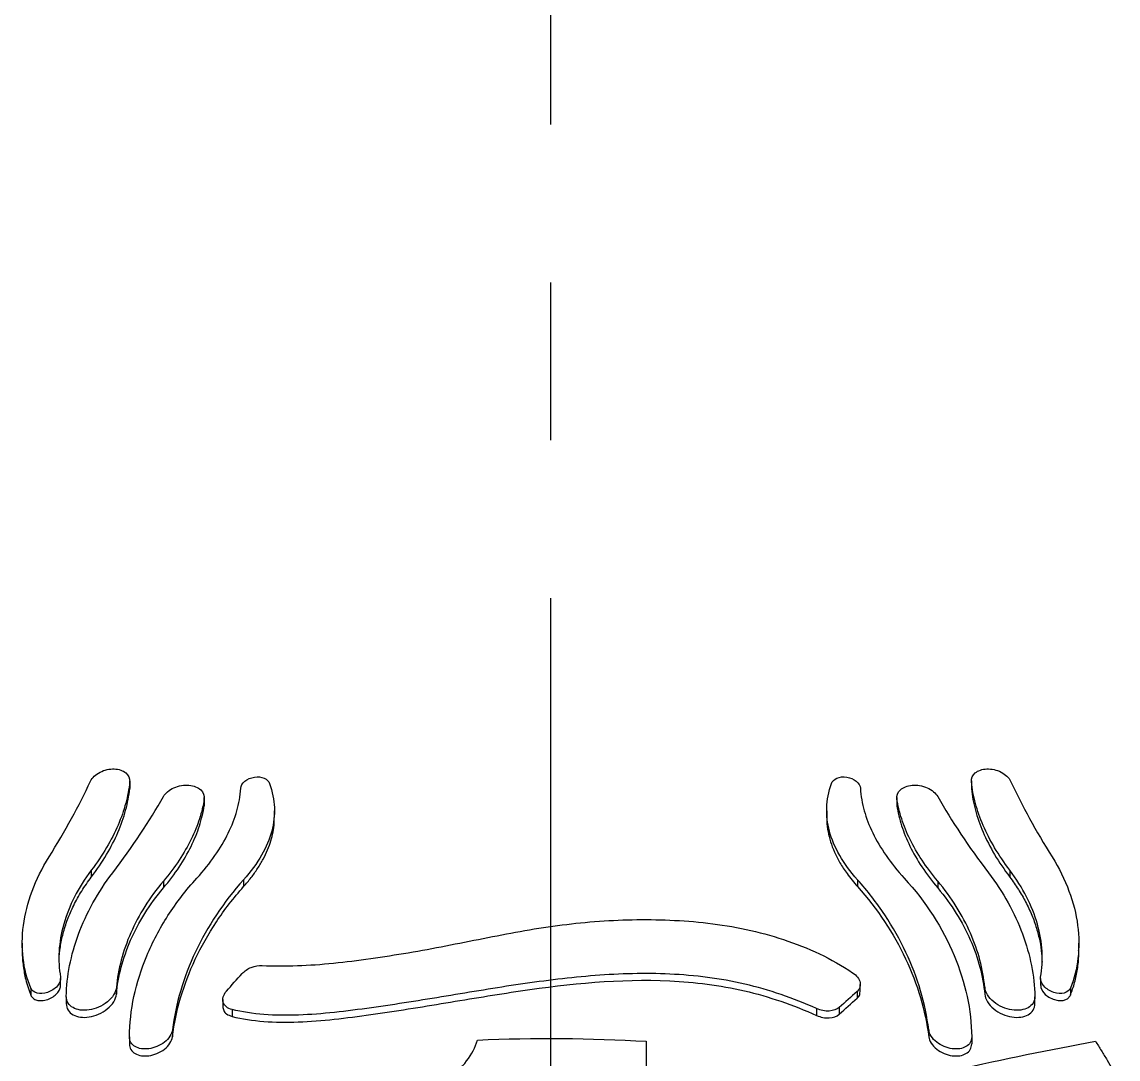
# Model space of a CAD drawing. Header units: millimetres. Extents: x 10 to 412, y 8 to 584.
# Drawn here: x 80.58 to 98.21, y 483.11 to 499.8 of the extents above; entities that cross this region are included whole.
import ezdxf

# ---------------------------------------------------------------- set-up
doc = ezdxf.new("R2010")
doc.units = ezdxf.units.MM
doc.linetypes.add('CENTERX2', pattern=[20.32, 12.7, -2.54, 2.54, -2.54])
doc.layers.add('CENTERLINE', color=4, linetype='CENTERX2')
doc.layers.add('DETAIL', color=3, linetype='Continuous')
doc.layers.add('OUTLINE', color=7, linetype='Continuous', lineweight=25)

msp = doc.modelspace()

# ---------------------------------------------------------------- linework, layer by layer
at = {"layer": 'CENTERLINE'}
msp.add_line((89.08475, 571.80517), (89.08475, 321.59199), dxfattribs=at)
at = {"layer": 'DETAIL'}
for p, q in [((82.3161, 487.56972), (82.3161, 487.4603)), ((95.8534, 487.56972), (95.8534, 487.4603)), ((83.51449, 487.29472), (83.51449, 487.18447)), ((94.65501, 487.29472), (94.65501, 487.18447)), ((81.69903, 486.1482), (81.69903, 486.03662)), ((96.47047, 486.1482), (96.47047, 486.03662)), ((82.85918, 485.97383), (82.85918, 485.86267)), ((84.14824, 485.99415), (84.14824, 485.88316)), ((94.02126, 485.99415), (94.02126, 485.88316)), ((95.31032, 485.97383), (95.31032, 485.86267)), ((80.72478, 484.25068), (80.72478, 484.13606)), ((82.10263, 484.2655), (82.10263, 484.15274)), ((96.06687, 484.2655), (96.06687, 484.15274)), ((97.44473, 484.25068), (97.44473, 484.13606)), ((94.01493, 484.19837), (94.01493, 484.08739)), ((83.96169, 483.90578), (83.96169, 483.79468)), ((93.36126, 483.92158), (93.36126, 483.81098)), ((93.72646, 483.9405), (93.72646, 483.8297)), ((83.0034, 483.57967), (83.0034, 483.46767)), ((95.1661, 483.57967), (95.1661, 483.46767))]:
    msp.add_line(p, q, dxfattribs=at)
at = {"layer": 'OUTLINE'}
for p, q in [((82.3161, 487.4603), (82.3137, 487.47588)), ((82.31691, 487.47617), (82.31691, 487.58561)), ((95.85259, 487.58552), (95.85259, 487.47626)), ((95.85463, 487.47617), (95.8534, 487.4603)), ((83.51619, 487.20736), (83.51619, 487.31755)), ((94.65331, 487.31745), (94.65331, 487.20748)), ((83.51449, 487.18447), (83.5118, 487.20707)), ((84.6439, 486.99398), (84.6439, 487.10513)), ((93.5256, 487.10489), (93.5256, 486.99426)), ((94.65572, 487.20743), (94.65501, 487.18447)), ((80.58908, 484.97229), (80.58908, 484.8578)), ((97.58042, 484.85816), (97.58042, 484.97195)), ((81.20559, 484.29326), (81.20559, 484.40667)), ((94.06569, 484.19779), (94.06569, 484.30815)), ((96.96391, 484.40706), (96.96391, 484.29287)), ((81.29731, 484.11283), (81.29731, 483.99898)), ((96.87219, 483.99894), (96.87219, 484.11286)), ((83.81351, 484.06534), (83.81351, 483.95367)), ((82.31235, 483.46496), (82.31235, 483.35212)), ((95.85715, 483.46496), (95.85715, 483.35212))]:
    msp.add_line(p, q, dxfattribs=at)
at = {"layer": 'OUTLINE', "flags": 128}
msp.add_lwpolyline([(96.96671, 484.29295), (96.96816, 484.25935), (96.99446, 484.20004), (97.03957, 484.14696), (97.09803, 484.10328), (97.1678, 484.07035), (97.24625, 484.05175), (97.32697, 484.05317), (97.39761, 484.0798), (97.43956, 484.12496), (97.44473, 484.13606), (97.44473, 484.13606)], dxfattribs=at)
at = {"layer": 'OUTLINE'}
for points, knots in [([(81.68576, 487.57934), (81.71214, 487.63558), (81.76829, 487.68921), (81.90992, 487.76212), (81.99386, 487.78035), (82.14319, 487.77437), (82.20952, 487.75083), (82.29849, 487.67591), (82.32159, 487.62463), (82.3161, 487.56973)], [0, 0, 0, 0, 0.25, 0.25, 0.5, 0.5, 0.75, 0.75, 1, 1, 1, 1]), ([(95.8534, 487.56973), (95.8479, 487.62468), (95.87043, 487.67536), (95.9603, 487.75115), (96.02548, 487.77428), (96.17584, 487.78042), (96.2582, 487.76273), (96.40169, 487.68906), (96.45732, 487.63567), (96.48374, 487.57934)], [0, 0, 0, 0, 0.25, 0.25, 0.5, 0.5, 0.75, 0.75, 1, 1, 1, 1]), ([(84.10251, 487.46541), (84.10508, 487.50422), (84.12803, 487.54543), (84.20829, 487.61271), (84.26475, 487.63719), (84.37804, 487.65457), (84.43501, 487.64785), (84.52277, 487.60991), (84.55443, 487.57891), (84.56716, 487.54234)], [0, 0, 0, 0, 0.25, 0.25, 0.5, 0.5, 0.75, 0.75, 1, 1, 1, 1]), ([(93.60234, 487.54234), (93.61507, 487.57893), (93.64609, 487.60955), (93.7345, 487.64794), (93.79036, 487.65463), (93.90467, 487.6373), (93.96071, 487.61302), (94.04135, 487.54563), (94.06442, 487.50427), (94.06699, 487.46541)], [0, 0, 0, 0, 0.25, 0.25, 0.5, 0.5, 0.75, 0.75, 1, 1, 1, 1]), ([(82.3161, 487.56973), (82.30443, 487.45302), (82.28314, 487.34024), (82.22099, 487.10855), (82.18015, 486.99139), (82.07776, 486.75344), (82.01571, 486.63195), (81.87223, 486.39002), (81.79073, 486.26917), (81.69903, 486.14819)], [0, 0, 0, 0, 0.25, 0.25, 0.5, 0.5, 0.75, 0.75, 1, 1, 1, 1]), ([(81.69903, 486.03662), (81.88259, 486.27917), (82.0237, 486.5183), (82.17811, 486.87548), (82.22, 486.99488), (82.283, 487.22908), (82.30439, 487.34252), (82.3161, 487.4603)], [0, 0, 0, 0, 0.5, 0.5, 0.75, 0.75, 1, 1, 1, 1]), ([(82.859, 487.33259), (82.89029, 487.3877), (82.95171, 487.43971), (83.10359, 487.50736), (83.19231, 487.52193), (83.34726, 487.50838), (83.41441, 487.48103), (83.50171, 487.40132), (83.52249, 487.34913), (83.51449, 487.29471)], [0, 0, 0, 0, 0.25, 0.25, 0.5, 0.5, 0.75, 0.75, 1, 1, 1, 1]), ([(83.39629, 486.01931), (83.61752, 486.26231), (83.78371, 486.50341), (83.96071, 486.8654), (84.00676, 486.9851), (84.07305, 487.21882), (84.09414, 487.33886), (84.10251, 487.46541)], [0, 0, 0, 0, 0.5, 0.5, 0.75, 0.75, 1, 1, 1, 1]), ([(84.56716, 487.54234), (84.61303, 487.41058), (84.63759, 487.28117), (84.64546, 487.09257), (84.64327, 487.03133), (84.62904, 486.90618), (84.61686, 486.84215), (84.56556, 486.65016), (84.51188, 486.5211), (84.36248, 486.25917), (84.26558, 486.12527), (84.14824, 485.99415)], [0, 0, 0, 0, 0.25, 0.25, 0.375, 0.375, 0.5, 0.5, 0.75, 0.75, 1, 1, 1, 1]), ([(94.02126, 485.99415), (93.90409, 486.12508), (93.8093, 486.2558), (93.65925, 486.51766), (93.60405, 486.64994), (93.53571, 486.9053), (93.52145, 487.02686), (93.53175, 487.28093), (93.55662, 487.411), (93.60234, 487.54234)], [0, 0, 0, 0, 0.25, 0.25, 0.5, 0.5, 0.75, 0.75, 1, 1, 1, 1]), ([(94.06699, 487.46541), (94.07535, 487.33902), (94.09639, 487.21933), (94.16217, 486.98686), (94.20736, 486.86885), (94.32464, 486.62798), (94.39691, 486.50527), (94.56572, 486.26213), (94.66267, 486.14073), (94.77321, 486.01931)], [0, 0, 0, 0, 0.25, 0.25, 0.5, 0.5, 0.75, 0.75, 1, 1, 1, 1]), ([(94.65501, 487.29471), (94.647, 487.34919), (94.66736, 487.40082), (94.75513, 487.48117), (94.82158, 487.50823), (94.97683, 487.522), (95.06466, 487.5078), (95.21785, 487.4398), (95.27915, 487.38781), (95.3105, 487.33259)], [0, 0, 0, 0, 0.25, 0.25, 0.5, 0.5, 0.75, 0.75, 1, 1, 1, 1]), ([(96.47047, 486.14819), (96.28687, 486.39041), (96.14573, 486.6293), (95.99131, 486.98619), (95.94944, 487.10549), (95.88646, 487.33948), (95.86509, 487.45281), (95.8534, 487.56973)], [0, 0, 0, 0, 0.5, 0.5, 0.75, 0.75, 1, 1, 1, 1]), ([(95.8534, 487.4603), (95.86509, 487.34275), (95.8864, 487.22987), (95.94856, 486.99799), (95.98941, 486.88073), (96.09179, 486.64259), (96.15383, 486.52098), (96.2973, 486.27876), (96.3788, 486.15775), (96.47047, 486.03662)], [0, 0, 0, 0, 0.25, 0.25, 0.5, 0.5, 0.75, 0.75, 1, 1, 1, 1]), ([(83.51449, 487.29471), (83.49861, 487.18667), (83.47351, 487.0818), (83.40416, 486.86627), (83.35998, 486.75723), (83.25128, 486.53581), (83.18626, 486.42278), (83.03732, 486.19806), (82.95329, 486.08591), (82.85918, 485.97383)], [0, 0, 0, 0, 0.25, 0.25, 0.5, 0.5, 0.75, 0.75, 1, 1, 1, 1]), ([(95.31032, 485.97383), (95.12188, 486.19824), (94.97544, 486.42036), (94.8116, 486.75246), (94.76633, 486.8635), (94.69612, 487.08112), (94.67092, 487.18649), (94.65501, 487.29471)], [0, 0, 0, 0, 0.5, 0.5, 0.75, 0.75, 1, 1, 1, 1]), ([(82.85918, 485.86267), (83.04761, 486.08726), (83.19401, 486.30942), (83.35782, 486.64143), (83.40309, 486.75243), (83.47332, 486.96997), (83.49854, 487.0751), (83.51449, 487.18447)], [0, 0, 0, 0, 0.5, 0.5, 0.75, 0.75, 1, 1, 1, 1]), ([(94.65501, 487.18447), (94.67093, 487.07531), (94.69605, 486.97069), (94.7654, 486.75526), (94.80957, 486.64627), (94.91824, 486.42491), (94.98325, 486.31188), (95.13218, 486.08706), (95.21621, 485.97484), (95.31032, 485.86267)], [0, 0, 0, 0, 0.25, 0.25, 0.5, 0.5, 0.75, 0.75, 1, 1, 1, 1]), ([(84.14824, 485.88316), (84.18979, 485.93155), (84.27288, 486.02834), (84.3775, 486.17676), (84.46654, 486.32666), (84.53712, 486.47565), (84.58963, 486.62124), (84.62436, 486.76443), (84.64252, 486.88684), (84.64208, 486.96441), (84.64191, 486.994)], [0, 0, 0, 0, 0.12963812, 0.25928925, 0.39313289, 0.52699009, 0.65645387, 0.78592996, 0.91833717, 1, 1, 1, 1]), ([(93.5282, 486.99423), (93.5275, 486.97402), (93.52488, 486.8981), (93.54349, 486.77105), (93.58356, 486.60627), (93.64739, 486.43858), (93.73562, 486.26691), (93.85512, 486.08008), (93.96248, 485.95283), (94.02126, 485.88316)], [0, 0, 0, 0, 0.05547857, 0.20849659, 0.35714458, 0.50577627, 0.65976677, 0.81373255, 1, 1, 1, 1]), ([(80.72477, 484.25068), (80.66374, 484.40293), (80.62301, 484.56319), (80.58317, 484.89971), (80.58432, 485.07782), (80.63204, 485.4415), (80.6779, 485.62526), (80.81426, 485.99433), (80.90567, 486.18087), (81.01869, 486.362)], [0, 0, 0, 0, 0.25, 0.25, 0.5, 0.5, 0.75, 0.75, 1, 1, 1, 1]), ([(97.15081, 486.362), (97.26376, 486.18098), (97.35379, 485.99751), (97.49052, 485.62891), (97.53737, 485.44183), (97.58512, 485.07859), (97.58648, 484.90324), (97.54704, 484.56568), (97.50575, 484.40289), (97.44473, 484.25068)], [0, 0, 0, 0, 0.25, 0.25, 0.5, 0.5, 0.75, 0.75, 1, 1, 1, 1]), ([(81.69903, 486.14819), (81.59302, 486.00835), (81.50354, 485.86532), (81.3559, 485.57481), (81.29754, 485.4265), (81.17234, 484.98228), (81.15666, 484.69648), (81.20374, 484.42883)], [0, 0, 0, 0, 0.25, 0.25, 0.5, 0.5, 1, 1, 1, 1]), ([(81.17986, 484.68271), (81.17977, 484.69014), (81.17886, 484.76546), (81.19849, 484.91415), (81.24197, 485.13098), (81.31363, 485.35438), (81.41326, 485.58363), (81.53906, 485.81306), (81.64571, 485.9621), (81.69903, 486.03662)], [0, 0, 0, 0, 0.01708877, 0.17314611, 0.32919633, 0.49393528, 0.65867532, 0.82933677, 1, 1, 1, 1]), ([(81.29735, 484.11692), (81.3036, 484.4444), (81.36825, 484.77897), (81.55527, 485.28525), (81.63329, 485.45528), (81.81686, 485.78648), (81.92267, 485.94869), (82.04278, 486.10657)], [0, 0, 0, 0, 0.5, 0.5, 0.75, 0.75, 1, 1, 1, 1]), ([(82.31235, 483.46496), (82.31701, 483.89613), (82.40938, 484.33457), (82.6842, 484.99167), (82.79831, 485.20837), (83.06633, 485.62508), (83.2208, 485.82656), (83.39629, 486.01931)], [0, 0, 0, 0, 0.5, 0.5, 0.75, 0.75, 1, 1, 1, 1]), ([(94.77321, 486.01931), (95.12418, 485.63382), (95.39085, 485.21577), (95.6667, 484.55879), (95.73646, 484.33673), (95.83021, 483.89833), (95.85482, 483.68055), (95.85715, 483.46496)], [0, 0, 0, 0, 0.5, 0.5, 0.75, 0.75, 1, 1, 1, 1]), ([(96.12672, 486.10657), (96.36692, 485.79084), (96.54861, 485.46074), (96.7368, 484.95449), (96.78524, 484.78325), (96.85111, 484.44685), (96.86903, 484.28068), (96.87215, 484.11692)], [0, 0, 0, 0, 0.5, 0.5, 0.75, 0.75, 1, 1, 1, 1]), ([(96.96576, 484.42883), (97.01291, 484.6969), (96.99717, 484.98282), (96.82958, 485.57629), (96.68284, 485.86803), (96.47047, 486.14819)], [0, 0, 0, 0, 0.5, 0.5, 1, 1, 1, 1]), ([(96.47047, 486.03662), (96.5175, 485.97135), (96.61157, 485.84082), (96.72873, 485.63622), (96.82678, 485.42694), (96.90252, 485.21632), (96.95462, 485.00886), (96.98448, 484.82581), (96.98749, 484.71407), (96.98872, 484.66815)], [0, 0, 0, 0, 0.14801815, 0.29603236, 0.44838833, 0.6007448, 0.74875268, 0.89676655, 1, 1, 1, 1]), ([(82.85918, 485.97383), (82.63584, 485.70784), (82.4616, 485.42792), (82.27081, 484.99459), (82.21901, 484.84709), (82.14173, 484.55487), (82.11588, 484.40958), (82.10263, 484.2655)], [0, 0, 0, 0, 0.5, 0.5, 0.75, 0.75, 1, 1, 1, 1]), ([(82.10263, 484.15274), (82.12912, 484.44105), (82.20524, 484.73167), (82.39499, 485.16558), (82.47153, 485.31057), (82.64773, 485.59227), (82.74752, 485.72957), (82.85918, 485.86267)], [0, 0, 0, 0, 0.5, 0.5, 0.75, 0.75, 1, 1, 1, 1]), ([(84.14824, 485.99415), (83.82442, 485.63228), (83.56713, 485.24247), (83.27855, 484.63075), (83.19846, 484.42112), (83.07425, 484.00058), (83.02999, 483.78995), (83.0034, 483.57967)], [0, 0, 0, 0, 0.5, 0.5, 0.75, 0.75, 1, 1, 1, 1]), ([(83.0034, 483.46767), (83.05657, 483.88837), (83.1792, 484.30626), (83.46633, 484.91865), (83.58014, 485.12131), (83.84033, 485.51318), (83.98634, 485.70228), (84.14824, 485.88316)], [0, 0, 0, 0, 0.5, 0.5, 0.75, 0.75, 1, 1, 1, 1]), ([(95.1661, 483.57967), (95.11293, 484.00023), (94.99031, 484.41784), (94.70319, 485.02987), (94.58939, 485.23241), (94.3292, 485.62414), (94.18318, 485.8132), (94.02126, 485.99415)], [0, 0, 0, 0, 0.5, 0.5, 0.75, 0.75, 1, 1, 1, 1]), ([(94.02126, 485.88316), (94.34503, 485.52143), (94.60234, 485.13138), (94.89094, 484.51929), (94.97104, 484.30952), (95.09525, 483.88875), (95.13951, 483.67801), (95.1661, 483.46767)], [0, 0, 0, 0, 0.5, 0.5, 0.75, 0.75, 1, 1, 1, 1]), ([(96.06687, 484.2655), (96.04038, 484.55363), (95.96427, 484.84396), (95.77452, 485.27742), (95.69799, 485.42225), (95.52179, 485.70366), (95.422, 485.84083), (95.31032, 485.97383)], [0, 0, 0, 0, 0.5, 0.5, 0.75, 0.75, 1, 1, 1, 1]), ([(95.31032, 485.86267), (95.53364, 485.59648), (95.70788, 485.31625), (95.89868, 484.88245), (95.95048, 484.7348), (96.02777, 484.44231), (96.05362, 484.29691), (96.06687, 484.15274)], [0, 0, 0, 0, 0.5, 0.5, 0.75, 0.75, 1, 1, 1, 1]), ([(84.44725, 484.61333), (84.81932, 484.59719), (85.20191, 484.61299), (85.98626, 484.69324), (86.39484, 484.7526), (87.1996, 484.88934), (87.60037, 484.97037), (88.39923, 485.12911), (88.79554, 485.20471), (89.59301, 485.31075), (89.99381, 485.34271), (90.80057, 485.35879), (91.20618, 485.34444), (91.82032, 485.27216), (92.02683, 485.23897), (92.43202, 485.15146), (92.63175, 485.09708), (93.02575, 484.96716), (93.22138, 484.89023), (93.59539, 484.71259), (93.77396, 484.61206), (93.94299, 484.49832)], [0, 0, 0, 0, 0.125, 0.125, 0.25, 0.25, 0.375, 0.375, 0.5, 0.5, 0.625, 0.625, 0.75, 0.75, 0.8125, 0.8125, 0.875, 0.875, 0.9375, 0.9375, 1, 1, 1, 1]), ([(80.59025, 484.85777), (80.58987, 484.8495), (80.5859, 484.76314), (80.60221, 484.60557), (80.64136, 484.36988), (80.69512, 484.2192), (80.72478, 484.13606)], [0, 0, 0, 0, 0.03174392, 0.33142446, 0.63111447, 1, 1, 1, 1]), ([(97.44473, 484.13606), (97.46924, 484.20344), (97.51826, 484.33821), (97.5612, 484.55675), (97.58192, 484.73047), (97.57841, 484.83434), (97.57761, 484.85812)], [0, 0, 0, 0, 0.30005579, 0.60009474, 0.90844261, 1, 1, 1, 1]), ([(84.12463, 484.48526), (84.16165, 484.52647), (84.21366, 484.56088), (84.32993, 484.60598), (84.39109, 484.61577), (84.44725, 484.61333)], [0, 0, 0, 0, 0.5, 0.5, 1, 1, 1, 1]), ([(81.20374, 484.42883), (81.21145, 484.38502), (81.19339, 484.33151), (81.11347, 484.23897), (81.05347, 484.20152), (80.87379, 484.14245), (80.75697, 484.17038), (80.72477, 484.25068)], [0, 0, 0, 0, 0.25, 0.25, 0.5, 0.5, 1, 1, 1, 1]), ([(93.36126, 483.92158), (93.17405, 484.00677), (92.98424, 484.08178), (92.59987, 484.21313), (92.40538, 484.26964), (91.81291, 484.40704), (91.40515, 484.45732), (90.60212, 484.49441), (90.20253, 484.48255), (89.40356, 484.42121), (89.00321, 484.37147), (88.20359, 484.25467), (87.8048, 484.1877), (87.00578, 484.05559), (86.60412, 483.99031), (85.80207, 483.87932), (85.41297, 483.83031), (84.8417, 483.80999), (84.65414, 483.81226), (84.2963, 483.84018), (84.12464, 483.86564), (83.96169, 483.90578)], [0, 0, 0, 0, 0.0625, 0.0625, 0.125, 0.125, 0.25, 0.25, 0.375, 0.375, 0.5, 0.5, 0.625, 0.625, 0.75, 0.75, 0.875, 0.875, 0.9375, 0.9375, 1, 1, 1, 1]), ([(93.94299, 484.49832), (94.00731, 484.45504), (94.0504, 484.39642), (94.07386, 484.286), (94.05565, 484.23469), (94.01493, 484.19837)], [0, 0, 0, 0, 0.5, 0.5, 1, 1, 1, 1]), ([(97.44473, 484.25068), (97.41251, 484.17032), (97.2961, 484.14241), (97.11619, 484.20143), (97.05711, 484.23793), (96.97588, 484.33157), (96.95804, 484.38492), (96.96576, 484.42883)], [0, 0, 0, 0, 0.5, 0.5, 0.75, 0.75, 1, 1, 1, 1]), ([(80.72478, 484.13606), (80.73547, 484.11832), (80.75682, 484.08291), (80.82137, 484.05358), (80.90329, 484.04556), (80.9971, 484.06428), (81.0849, 484.10709), (81.15183, 484.16399), (81.1914, 484.22345), (81.20606, 484.26734), (81.20472, 484.28874), (81.20444, 484.29323)], [0, 0, 0, 0, 0.126424773, 0.2524707, 0.388781935, 0.528457401, 0.659415696, 0.77441737, 0.876474183, 0.974041303, 1, 1, 1, 1]), ([(82.10263, 484.2655), (82.09532, 484.18598), (82.04075, 484.09724), (81.87323, 483.96125), (81.76437, 483.91558), (81.56457, 483.88491), (81.47175, 483.89811), (81.33779, 483.97405), (81.29583, 484.03758), (81.29735, 484.11692)], [0, 0, 0, 0, 0.25, 0.25, 0.5, 0.5, 0.75, 0.75, 1, 1, 1, 1]), ([(83.96169, 483.79468), (84.28837, 483.71444), (84.64652, 483.69273), (85.21688, 483.7128), (85.41195, 483.72854), (85.80126, 483.7718), (85.99784, 483.79718), (86.59282, 483.88034), (86.99987, 483.94671), (87.8047, 484.08019), (88.20369, 484.14721), (89.39818, 484.32164), (90.19123, 484.40518), (91.40478, 484.34877), (91.8088, 484.29848), (92.39972, 484.16104), (92.59457, 484.10439), (92.98162, 483.97235), (93.17395, 483.8963), (93.36126, 483.81098)], [0, 0, 0, 0, 0.125, 0.125, 0.1875, 0.1875, 0.25, 0.25, 0.375, 0.375, 0.5, 0.5, 0.75, 0.75, 0.875, 0.875, 0.9375, 0.9375, 1, 1, 1, 1]), ([(96.87215, 484.11692), (96.87367, 484.03756), (96.83159, 483.97381), (96.69701, 483.89786), (96.60383, 483.88497), (96.40495, 483.91572), (96.29648, 483.96119), (96.17104, 484.06285), (96.13535, 484.10237), (96.08529, 484.18365), (96.07053, 484.22567), (96.06687, 484.2655)], [0, 0, 0, 0, 0.25, 0.25, 0.5, 0.5, 0.75, 0.75, 0.875, 0.875, 1, 1, 1, 1]), ([(81.29735, 484.00304), (81.29583, 483.92357), (81.33798, 483.85984), (81.47256, 483.78408), (81.5657, 483.77134), (81.76445, 483.80234), (81.87287, 483.84791), (81.99835, 483.94975), (82.03407, 483.98934), (82.08419, 484.07076), (82.09897, 484.11285), (82.10263, 484.15274)], [0, 0, 0, 0, 0.25, 0.25, 0.5, 0.5, 0.75, 0.75, 0.875, 0.875, 1, 1, 1, 1]), ([(83.96169, 483.90578), (83.89126, 483.92313), (83.83985, 483.96352), (83.8025, 484.07268), (83.81902, 484.14154), (83.87213, 484.20168)], [0, 0, 0, 0, 0.5, 0.5, 1, 1, 1, 1]), ([(94.01493, 484.08739), (94.03281, 484.10647), (94.06225, 484.13788), (94.06143, 484.18105), (94.0611, 484.19799)], [0, 0, 0, 0, 0.60759579, 1, 1, 1, 1]), ([(96.06687, 484.15274), (96.07418, 484.07311), (96.12884, 483.98421), (96.29644, 483.84796), (96.40524, 483.80219), (96.6049, 483.77128), (96.69769, 483.78433), (96.83165, 483.86008), (96.87367, 483.92359), (96.87215, 484.00304)], [0, 0, 0, 0, 0.25, 0.25, 0.5, 0.5, 0.75, 0.75, 1, 1, 1, 1]), ([(83.81376, 483.9537), (83.81663, 483.932), (83.82264, 483.88635), (83.87205, 483.82747), (83.9301, 483.80624), (83.96169, 483.79468)], [0, 0, 0, 0, 0.2922146, 0.61473578, 1, 1, 1, 1]), ([(93.72646, 483.9405), (93.68857, 483.90654), (93.63293, 483.88593), (93.50268, 483.87777), (93.42875, 483.89086), (93.36126, 483.92158)], [0, 0, 0, 0, 0.5, 0.5, 1, 1, 1, 1]), ([(93.36126, 483.81098), (93.42874, 483.78024), (93.5025, 483.76711), (93.63304, 483.77519), (93.68858, 483.79577), (93.72646, 483.8297)], [0, 0, 0, 0, 0.5, 0.5, 1, 1, 1, 1]), ([(83.0034, 483.57967), (82.9948, 483.51165), (82.94678, 483.43726), (82.80324, 483.32456), (82.71082, 483.28728), (82.53989, 483.26404), (82.46114, 483.27669), (82.34688, 483.34361), (82.31163, 483.39795), (82.31235, 483.46496)], [0, 0, 0, 0, 0.25, 0.25, 0.5, 0.5, 0.75, 0.75, 1, 1, 1, 1]), ([(95.85715, 483.46496), (95.85787, 483.39795), (95.82236, 483.34331), (95.70785, 483.27654), (95.62859, 483.26409), (95.45872, 483.28736), (95.36657, 483.32441), (95.22302, 483.43693), (95.17471, 483.51154), (95.1661, 483.57967)], [0, 0, 0, 0, 0.25, 0.25, 0.5, 0.5, 0.75, 0.75, 1, 1, 1, 1]), ([(82.31235, 483.35212), (82.31163, 483.28505), (82.34718, 483.23044), (82.46169, 483.16383), (82.54091, 483.15149), (82.71069, 483.17495), (82.80281, 483.21207), (82.94642, 483.32476), (82.99478, 483.39948), (83.0034, 483.46767)], [0, 0, 0, 0, 0.25, 0.25, 0.5, 0.5, 0.75, 0.75, 1, 1, 1, 1]), ([(86.55261, 482.37414), (86.7167, 482.41335), (86.87397, 482.46698), (87.17432, 482.60457), (87.31076, 482.68571), (87.67303, 482.96299), (87.83854, 483.18521), (87.91085, 483.41397)], [0, 0, 0, 0, 0.25, 0.25, 0.5, 0.5, 1, 1, 1, 1]), ([(90.62388, 483.39458), (90.62388, 482.41088), (90.62388, 481.36277), (90.62388, 479.14363), (90.62388, 477.97132), (90.62388, 476.73458)], [0, 0, 0, 0, 0.5, 0.5, 1, 1, 1, 1]), ([(95.1661, 483.46767), (95.1747, 483.39958), (95.22279, 483.32509), (95.36638, 483.21221), (95.45879, 483.17486), (95.62961, 483.15144), (95.70833, 483.16398), (95.82258, 483.23074), (95.85787, 483.28505), (95.85715, 483.35212)], [0, 0, 0, 0, 0.25, 0.25, 0.5, 0.5, 0.75, 0.75, 1, 1, 1, 1]), ([(97.84788, 483.3955), (97.87996, 483.34514), (97.91162, 483.2946), (97.94287, 483.2439), (97.97412, 483.19319), (98.00496, 483.14233), (98.03539, 483.09131), (98.09569, 482.99019), (98.15439, 482.88846), (98.21146, 482.78621)], [0, 0, 0, 0, 0.000195596301, 0.000195596301, 0.000195596301, 0.000391192512, 0.000391192512, 0.000391192512, 0.000778892533, 0.000778892533, 0.000778892533, 0.000778892533])]:
    msp.add_open_spline(points, degree=3, knots=knots, dxfattribs=at)
for points in [[(81.01869, 486.362), (81.27868, 486.77867), (81.50026, 487.18381), (81.68576, 487.57934)], [(96.48374, 487.57934), (96.66924, 487.18381), (96.89082, 486.77867), (97.15081, 486.362)], [(82.04278, 486.10657), (82.36355, 486.5282), (82.63425, 486.93667), (82.859, 487.33259)], [(95.3105, 487.33259), (95.53525, 486.93667), (95.80595, 486.5282), (96.12672, 486.10657)], [(83.87213, 484.20168), (83.95635, 484.29707), (84.04052, 484.3916), (84.12463, 484.48526)], [(94.01493, 484.19837), (93.91886, 484.1127), (93.82271, 484.02676), (93.72646, 483.9405)], [(93.72646, 483.8297), (93.8227, 483.91589), (93.91885, 484.00177), (94.01493, 484.08739)], [(87.91085, 483.41397), (88.81653, 483.4554), (89.72088, 483.44926), (90.62388, 483.39458)], [(95.61495, 482.94035), (96.36928, 483.1085), (97.11372, 483.26043), (97.84788, 483.3955)]]:
    msp.add_open_spline(points, degree=3, dxfattribs=at)

doc.saveas('drawing.dxf')
